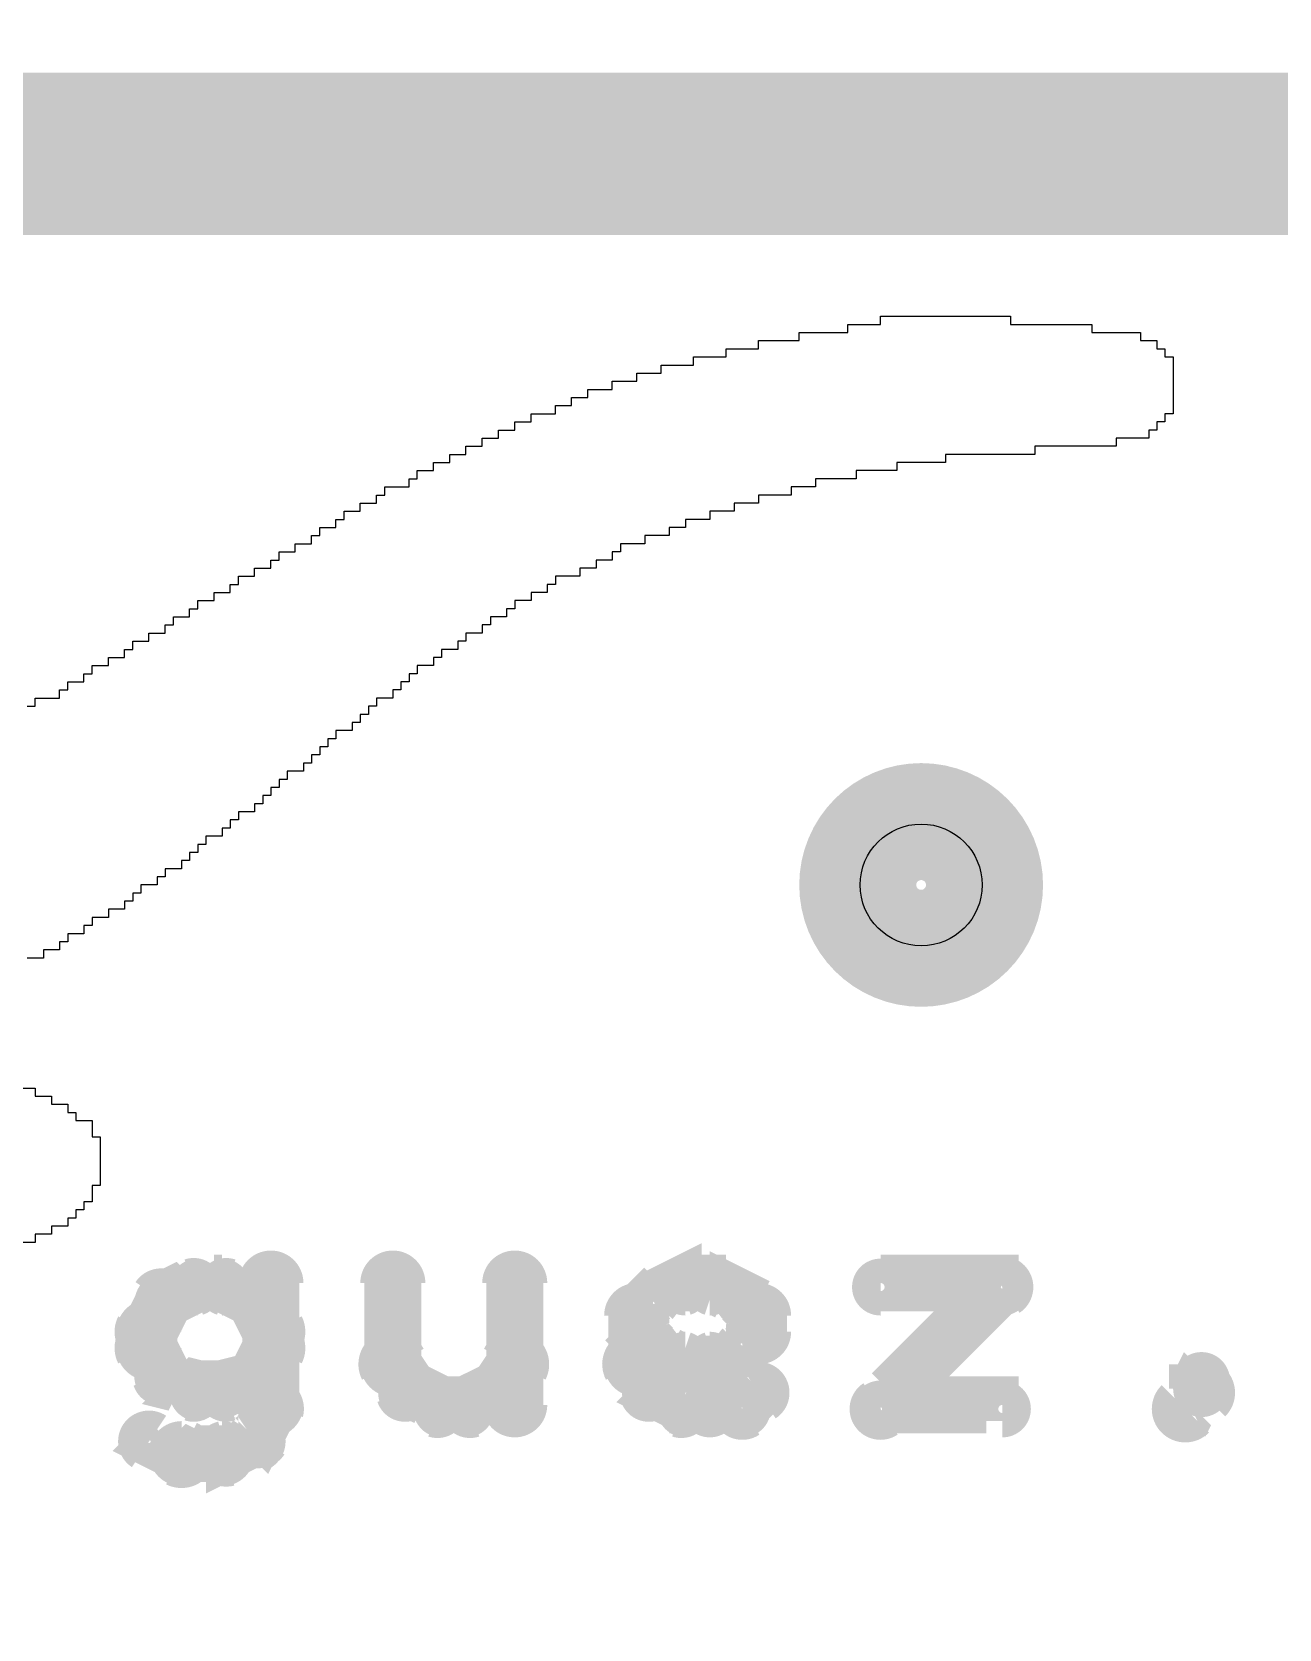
# Model space of a CAD drawing. Extents: x 7835 to 14160, y 8914 to 11568.
# Drawn here: x 8315.6 to 8469, y 9558.4 to 9755 of the extents above; entities that cross this region are included whole.
import ezdxf

# ---------------------------------------------------------------- set-up
doc = ezdxf.new("R2010")
doc.units = 0
doc.layers.get('0').update_dxf_attribs({"linetype": 'CONTINUOUS'})
for name, color, linetype in [('_DRILL', 251, 'CONTINUOUS'), ('BOTTOM_SILKSCREEN', 5, 'CONTINUOUS'), ('BOTTOM_SOLDER_MASK', 6, 'CONTINUOUS'), ('DOCUMENTATION1', 3, 'CONTINUOUS'), ('TOP_SILKSCREEN', 1, 'CONTINUOUS'), ('TOP_SOLDER_MASK', 2, 'CONTINUOUS')]:
    doc.layers.add(name, color=color, linetype=linetype)

# ---------------------------------------------------------------- blocks, each defined once
blk = doc.blocks.new('VIA')
at = {"const_width": 13}
blk.add_lwpolyline([(-6, 0, 1), (6, 0, 1)], format="xyb", close=True, dxfattribs=at)
blk = doc.blocks.new('_HOLE')
blk.add_circle((0, 0), 0.5)

msp = doc.modelspace()

# ---------------------------------------------------------------- linework, layer by layer
at = {"layer": 'BOTTOM_SILKSCREEN', "color": 171}
for points in [[(8315, 9672), (8316, 9672), (8316, 9672), (8316, 9672, -1), (8316, 9672), (8316, 9672, -1), (8316, 9672), (8316, 9672), (8316, 9672), (8316, 9673), (8316, 9673), (8316, 9673, -1), (8316, 9673), (8316, 9673, -1), (8316, 9673), (8316, 9673), (8316, 9673), (8319, 9673), (8319, 9673), (8319, 9673, -1), (8319, 9673), (8319, 9673, -1), (8319, 9673), (8319, 9673), (8319, 9673), (8319, 9674), (8319, 9674), (8319, 9674, -1), (8319, 9674), (8319, 9674, -1), (8319, 9674), (8319, 9674), (8319, 9674), (8320, 9674), (8320, 9674), (8320, 9674, -1), (8320, 9674), (8320, 9674, -1), (8320, 9674), (8320, 9674), (8320, 9674), (8320, 9675), (8320, 9675), (8320, 9675, -1), (8320, 9675), (8320, 9675, -1), (8320, 9675), (8320, 9675), (8320, 9675), (8322, 9675), (8322, 9675), (8322, 9675, -1), (8322, 9675), (8322, 9675, -1), (8322, 9675), (8322, 9675), (8322, 9675), (8322, 9676), (8322, 9676), (8322, 9676, -1), (8322, 9676), (8322, 9676, -1), (8322, 9676), (8322, 9676), (8322, 9676), (8323, 9676), (8323, 9676), (8323, 9676, -1), (8323, 9676), (8323, 9676, -1), (8323, 9676), (8323, 9676), (8323, 9676), (8323, 9677), (8323, 9677), (8323, 9677, -1), (8323, 9677), (8323, 9677, -1), (8323, 9677), (8323, 9677), (8323, 9677), (8325, 9677), (8325, 9677), (8325, 9677, -1), (8325, 9677), (8325, 9677, -1), (8325, 9677), (8325, 9677), (8325, 9677), (8325, 9678), (8325, 9678), (8325, 9678, -1), (8325, 9678), (8325, 9678, -1), (8325, 9678), (8325, 9678), (8325, 9678), (8327, 9678), (8327, 9678), (8327, 9678, -1), (8327, 9678), (8327, 9678, -1), (8327, 9678), (8327, 9678), (8327, 9678), (8327, 9679), (8327, 9679), (8327, 9679, -1), (8327, 9679), (8327, 9679, -1), (8327, 9679), (8327, 9679), (8327, 9679), (8328, 9679), (8328, 9679), (8328, 9679, -1), (8328, 9679), (8328, 9679, -1), (8328, 9679), (8328, 9679), (8328, 9679), (8328, 9680), (8328, 9680), (8328, 9680, -1), (8328, 9680), (8328, 9680, -1), (8328, 9680), (8328, 9680), (8328, 9680), (8330, 9680), (8330, 9680), (8330, 9680, -1), (8330, 9680), (8330, 9680, -1), (8330, 9680), (8330, 9680), (8330, 9680), (8330, 9681), (8330, 9681), (8330, 9681, -1), (8330, 9681), (8330, 9681, -1), (8330, 9681), (8330, 9681), (8330, 9681), (8332, 9681), (8332, 9681), (8332, 9681, -1), (8332, 9681), (8332, 9681, -1), (8332, 9681), (8332, 9681), (8332, 9681), (8332, 9682), (8332, 9682), (8332, 9682, -1), (8332, 9682), (8332, 9682, -1), (8332, 9682), (8332, 9682), (8332, 9682), (8333, 9682), (8333, 9682), (8333, 9682, -1), (8333, 9682), (8333, 9682, -1), (8333, 9682), (8333, 9682), (8333, 9682), (8333, 9683), (8333, 9683), (8333, 9683, -1), (8333, 9683), (8333, 9683, -1), (8333, 9683), (8333, 9683), (8333, 9683), (8335, 9683), (8335, 9683), (8335, 9683, -1), (8335, 9683), (8335, 9683, -1), (8335, 9683), (8335, 9683), (8335, 9683), (8335, 9684), (8335, 9684), (8335, 9684, -1), (8335, 9684), (8335, 9684, -1), (8335, 9684), (8335, 9684), (8335, 9684), (8336, 9684), (8336, 9684), (8336, 9684, -1), (8336, 9684), (8336, 9684, -1), (8336, 9684), (8336, 9684), (8336, 9684), (8336, 9685), (8336, 9685), (8336, 9685, -1), (8336, 9685), (8336, 9685, -1), (8336, 9685), (8336, 9685), (8336, 9685), (8338, 9685), (8338, 9685), (8338, 9685, -1), (8338, 9685), (8338, 9685, -1), (8338, 9685), (8338, 9685), (8338, 9685), (8338, 9686), (8338, 9686), (8338, 9686, -1), (8338, 9686), (8338, 9686, -1), (8338, 9686), (8338, 9686), (8338, 9686), (8340, 9686), (8340, 9686), (8340, 9686, -1), (8340, 9686), (8340, 9686, -1), (8340, 9686), (8340, 9686), (8340, 9686), (8340, 9687), (8340, 9687), (8340, 9687, -1), (8340, 9687), (8340, 9687, -1), (8340, 9687), (8340, 9687), (8340, 9687), (8341, 9687), (8341, 9687), (8341, 9687, -1), (8341, 9687), (8341, 9687, -1), (8341, 9687), (8341, 9687), (8341, 9687), (8341, 9688), (8341, 9688), (8341, 9688, -1), (8341, 9688), (8341, 9688, -1), (8341, 9688), (8341, 9688), (8341, 9688), (8343, 9688), (8343, 9688), (8343, 9688, -1), (8343, 9688), (8343, 9688, -1), (8343, 9688), (8343, 9688), (8343, 9688), (8343, 9689), (8343, 9689), (8343, 9689, -1), (8343, 9689), (8343, 9689, -1), (8343, 9689), (8343, 9689), (8343, 9689), (8345, 9689), (8345, 9689), (8345, 9689, -1), (8345, 9689), (8345, 9689, -1), (8345, 9689), (8345, 9689), (8345, 9689), (8345, 9690), (8345, 9690), (8345, 9690, -1), (8345, 9690), (8345, 9690, -1), (8345, 9690), (8345, 9690), (8345, 9690), (8346, 9690), (8346, 9690), (8346, 9690, -1), (8346, 9690), (8346, 9690, -1), (8346, 9690), (8346, 9690), (8346, 9690), (8346, 9691), (8346, 9691), (8346, 9691, -1), (8346, 9691), (8346, 9691, -1), (8346, 9691), (8346, 9691), (8346, 9691), (8348, 9691), (8348, 9691), (8348, 9691, -1), (8348, 9691), (8348, 9691, -1), (8348, 9691), (8348, 9691), (8348, 9691), (8348, 9692), (8348, 9692), (8348, 9692, -1), (8348, 9692), (8348, 9692, -1), (8348, 9692), (8348, 9692), (8348, 9692), (8350, 9692), (8350, 9692), (8350, 9692, -1), (8350, 9692), (8350, 9692, -1), (8350, 9692), (8350, 9692), (8350, 9692), (8350, 9693), (8350, 9693), (8350, 9693, -1), (8350, 9693), (8350, 9693, -1), (8350, 9693), (8350, 9693), (8350, 9693), (8351, 9693), (8351, 9693), (8351, 9693, -1), (8351, 9693), (8351, 9693, -1), (8351, 9693), (8351, 9693), (8351, 9693), (8351, 9694), (8351, 9694), (8351, 9694, -1), (8351, 9694), (8351, 9694, -1), (8351, 9694), (8351, 9694), (8351, 9694), (8353, 9694), (8353, 9694), (8353, 9694, -1), (8353, 9694), (8353, 9694, -1), (8353, 9694), (8353, 9694), (8353, 9694), (8353, 9695), (8353, 9695), (8353, 9695, -1), (8353, 9695), (8353, 9695, -1), (8353, 9695), (8353, 9695), (8353, 9695), (8354, 9695), (8354, 9695), (8354, 9695, -1), (8354, 9695), (8354, 9695, -1), (8354, 9695), (8354, 9695), (8354, 9695), (8354, 9696), (8354, 9696), (8354, 9696, -1), (8354, 9696), (8354, 9696, -1), (8354, 9696), (8354, 9696), (8354, 9696), (8356, 9696), (8356, 9696), (8356, 9696, -1), (8356, 9696), (8356, 9696, -1), (8356, 9696), (8356, 9696), (8356, 9696), (8356, 9697), (8356, 9697), (8356, 9697, -1), (8356, 9697), (8356, 9697, -1), (8356, 9697), (8356, 9697), (8356, 9697), (8358, 9697), (8358, 9697), (8358, 9697, -1), (8358, 9697), (8358, 9697, -1), (8358, 9697), (8358, 9697), (8358, 9697), (8358, 9698), (8358, 9698), (8358, 9698, -1), (8358, 9698), (8358, 9698, -1), (8358, 9698), (8358, 9698), (8358, 9698), (8359, 9698), (8359, 9698), (8359, 9698, -1), (8359, 9698), (8359, 9698, -1), (8359, 9698), (8359, 9698), (8359, 9698), (8359, 9699), (8359, 9699), (8359, 9699, -1), (8359, 9699), (8359, 9699, -1), (8359, 9699), (8359, 9699), (8359, 9699), (8362, 9699), (8362, 9699), (8362, 9699, -1), (8362, 9699), (8362, 9699, -1), (8362, 9699), (8362, 9699), (8362, 9699), (8362, 9700), (8362, 9700), (8362, 9700, -1), (8362, 9700), (8362, 9700, -1), (8362, 9700), (8362, 9700), (8362, 9700), (8363, 9700), (8363, 9700), (8363, 9700, -1), (8363, 9700), (8363, 9700, -1), (8363, 9700), (8363, 9700), (8363, 9700), (8363, 9701), (8363, 9701), (8363, 9701, -1), (8363, 9701), (8363, 9701, -1), (8363, 9701), (8363, 9701), (8363, 9701), (8365, 9701), (8365, 9701), (8365, 9701, -1), (8365, 9701), (8365, 9701, -1), (8365, 9701), (8365, 9701), (8365, 9701), (8365, 9702), (8365, 9702), (8365, 9702, -1), (8365, 9702), (8365, 9702, -1), (8365, 9702), (8365, 9702), (8365, 9702), (8367, 9702), (8367, 9702), (8367, 9702, -1), (8367, 9702), (8367, 9702, -1), (8367, 9702), (8367, 9702), (8367, 9702), (8367, 9703), (8367, 9703), (8367, 9703, -1), (8367, 9703), (8367, 9703, -1), (8367, 9703), (8367, 9703), (8367, 9703), (8369, 9703), (8369, 9703), (8369, 9703, -1), (8369, 9703), (8369, 9703, -1), (8369, 9703), (8369, 9703), (8369, 9703), (8369, 9704), (8369, 9704), (8369, 9704, -1), (8369, 9704), (8369, 9704, -1), (8369, 9704), (8369, 9704), (8369, 9704), (8371, 9704), (8371, 9704), (8371, 9704, -1), (8371, 9704), (8371, 9704, -1), (8371, 9704), (8371, 9704), (8371, 9704), (8371, 9705), (8371, 9705), (8371, 9705, -1), (8371, 9705), (8371, 9705, -1), (8371, 9705), (8371, 9705), (8371, 9705), (8373, 9705), (8373, 9705), (8373, 9705, -1), (8373, 9705), (8373, 9705, -1), (8373, 9705), (8373, 9705), (8373, 9705), (8373, 9706), (8373, 9706), (8373, 9706, -1), (8373, 9706), (8373, 9706, -1), (8373, 9706), (8373, 9706), (8373, 9706), (8375, 9706), (8375, 9706), (8375, 9706, -1), (8375, 9706), (8375, 9706, -1), (8375, 9706), (8375, 9706), (8375, 9706), (8375, 9707), (8375, 9707), (8375, 9707, -1), (8375, 9707), (8375, 9707, -1), (8375, 9707), (8375, 9707), (8375, 9707), (8377, 9707), (8377, 9707), (8377, 9707, -1), (8377, 9707), (8377, 9707, -1), (8377, 9707), (8377, 9707), (8377, 9707), (8377, 9708), (8377, 9708), (8377, 9708, -1), (8377, 9708), (8377, 9708, -1), (8377, 9708), (8377, 9708), (8377, 9708), (8380, 9708), (8380, 9708), (8380, 9708, -1), (8380, 9708), (8380, 9708, -1), (8380, 9708), (8380, 9708), (8380, 9708), (8380, 9709), (8380, 9709), (8380, 9709, -1), (8380, 9709), (8380, 9709, -1), (8380, 9709), (8380, 9709), (8380, 9709), (8382, 9709), (8382, 9709), (8382, 9709, -1), (8382, 9709), (8382, 9709, -1), (8382, 9709), (8382, 9709), (8382, 9709), (8382, 9710), (8382, 9710), (8382, 9710, -1), (8382, 9710), (8382, 9710, -1), (8382, 9710), (8382, 9710), (8382, 9710), (8384, 9710), (8384, 9710), (8384, 9710, -1), (8384, 9710), (8384, 9710, -1), (8384, 9710), (8384, 9710), (8384, 9710), (8384, 9711), (8384, 9711), (8384, 9711, -1), (8384, 9711), (8384, 9711, -1), (8384, 9711), (8384, 9711), (8384, 9711), (8387, 9711), (8387, 9711), (8387, 9711, -1), (8387, 9711), (8387, 9711, -1), (8387, 9711), (8387, 9711), (8387, 9711), (8387, 9712), (8387, 9712), (8387, 9712, -1), (8387, 9712), (8387, 9712, -1), (8387, 9712), (8387, 9712), (8387, 9712), (8390, 9712), (8390, 9712), (8390, 9712, -1), (8390, 9712), (8390, 9712, -1), (8390, 9712), (8390, 9712), (8390, 9712), (8390, 9713), (8390, 9713), (8390, 9713, -1), (8390, 9713), (8390, 9713, -1), (8390, 9713), (8390, 9713), (8390, 9713), (8393, 9713), (8393, 9713), (8393, 9713, -1), (8393, 9713), (8393, 9713, -1), (8393, 9713), (8393, 9713), (8393, 9713), (8393, 9714), (8393, 9714), (8393, 9714, -1), (8393, 9714), (8393, 9714, -1), (8393, 9714), (8393, 9714), (8393, 9714), (8397, 9714), (8397, 9714), (8397, 9714, -1), (8397, 9714), (8397, 9714, -1), (8397, 9714), (8397, 9714), (8397, 9714), (8397, 9715), (8397, 9715), (8397, 9715, -1), (8397, 9715), (8397, 9715, -1), (8397, 9715), (8397, 9715), (8397, 9715), (8401, 9715), (8401, 9715), (8401, 9715, -1), (8401, 9715), (8401, 9715, -1), (8401, 9715), (8401, 9715), (8401, 9715), (8401, 9716), (8401, 9716), (8401, 9716, -1), (8401, 9716), (8401, 9716, -1), (8401, 9716), (8401, 9716), (8401, 9716), (8405, 9716), (8405, 9716), (8405, 9716, -1), (8405, 9716), (8405, 9716, -1), (8405, 9716), (8405, 9716), (8405, 9716), (8405, 9717), (8405, 9717), (8405, 9717, -1), (8405, 9717), (8405, 9717, -1), (8405, 9717), (8405, 9717), (8405, 9717), (8410, 9717), (8410, 9717), (8410, 9717, -1), (8410, 9717), (8410, 9717, -1), (8410, 9717), (8410, 9717), (8410, 9717), (8410, 9718), (8410, 9718), (8410, 9718, -1), (8410, 9718), (8410, 9718, -1), (8410, 9718), (8410, 9718), (8410, 9718), (8416, 9718), (8416, 9718), (8416, 9718, -1), (8416, 9718), (8416, 9718, -1), (8416, 9718), (8416, 9718), (8416, 9718), (8416, 9719), (8416, 9719), (8416, 9719, -1), (8416, 9719), (8416, 9719, -1), (8416, 9719), (8416, 9719), (8416, 9719), (8420, 9719), (8420, 9719), (8420, 9719, -1), (8420, 9719), (8420, 9719, -1), (8420, 9719), (8420, 9719), (8420, 9719), (8420, 9720), (8420, 9720), (8420, 9720), (8420, 9720, -1), (8420, 9720), (8420, 9720, -1), (8420, 9720), (8420, 9720), (8420, 9720), (8436, 9720), (8436, 9720), (8436, 9720, -1), (8436, 9720), (8436, 9720, -1), (8436, 9720), (8436, 9720), (8436, 9720), (8436, 9719), (8436, 9719), (8436, 9719, -1), (8436, 9719), (8436, 9719, -1), (8436, 9719), (8436, 9719), (8436, 9719), (8446, 9719), (8446, 9719), (8446, 9719, -1), (8446, 9719), (8446, 9719, -1), (8446, 9719), (8446, 9719), (8446, 9719), (8446, 9718), (8446, 9718), (8446, 9718, -1), (8446, 9718), (8446, 9718, -1), (8446, 9718), (8446, 9718), (8446, 9718), (8452, 9718), (8452, 9718), (8452, 9718, -1), (8452, 9718), (8452, 9718, -1), (8452, 9718), (8452, 9718), (8452, 9718), (8452, 9717), (8452, 9717), (8452, 9717, -1), (8452, 9717), (8452, 9717, -1), (8452, 9717), (8452, 9717), (8452, 9717), (8454, 9717), (8454, 9717), (8454, 9717, -1), (8454, 9717), (8454, 9717, -1), (8454, 9717), (8454, 9717), (8454, 9717), (8454, 9716), (8454, 9716), (8454, 9716, -1), (8454, 9716), (8454, 9716, -1), (8454, 9716), (8454, 9716), (8454, 9716), (8455, 9716), (8455, 9716), (8455, 9716, -1), (8455, 9716), (8455, 9716, -1), (8455, 9716), (8455, 9716), (8455, 9716), (8455, 9715), (8455, 9715), (8455, 9715, -1), (8455, 9715), (8455, 9715, -1), (8455, 9715), (8455, 9715), (8455, 9715), (8456, 9715), (8456, 9715), (8456, 9715, -1), (8456, 9715), (8456, 9715, -1), (8456, 9715), (8456, 9715), (8456, 9715), (8456, 9708), (8456, 9708), (8456, 9708, -1), (8456, 9708), (8456, 9708, -1), (8456, 9708), (8456, 9708), (8456, 9708), (8455, 9708), (8455, 9708), (8455, 9708, -1), (8455, 9708), (8455, 9708, -1), (8455, 9708), (8455, 9708), (8455, 9708), (8455, 9707), (8455, 9707), (8455, 9707, -1), (8455, 9707), (8455, 9707, -1), (8455, 9707), (8455, 9707), (8455, 9707), (8454, 9707), (8454, 9707), (8454, 9707, -1), (8454, 9707), (8454, 9707, -1), (8454, 9707), (8454, 9707), (8454, 9707), (8454, 9706), (8454, 9706), (8454, 9706, -1), (8454, 9706), (8454, 9706, -1), (8454, 9706), (8454, 9706), (8454, 9706), (8453, 9706), (8453, 9706), (8453, 9706, -1), (8453, 9706), (8453, 9706, -1), (8453, 9706), (8453, 9706), (8453, 9706), (8453, 9705), (8453, 9705), (8453, 9705, -1), (8453, 9705), (8453, 9705, -1), (8453, 9705), (8453, 9705), (8453, 9705), (8449, 9705), (8449, 9705), (8449, 9705, -1), (8449, 9705), (8449, 9705, -1), (8449, 9705), (8449, 9705), (8449, 9705), (8449, 9704), (8449, 9704), (8449, 9704, -1), (8449, 9704), (8449, 9704, -1), (8449, 9704), (8449, 9704), (8449, 9704), (8439, 9704), (8439, 9704), (8439, 9704, -1), (8439, 9704), (8439, 9704, -1), (8439, 9704), (8439, 9704), (8439, 9704), (8439, 9703), (8439, 9703), (8439, 9703, -1), (8439, 9703), (8439, 9703, -1), (8439, 9703), (8439, 9703), (8439, 9703), (8428, 9703), (8428, 9703), (8428, 9703, -1), (8428, 9703), (8428, 9703, -1), (8428, 9703), (8428, 9703), (8428, 9703), (8428, 9702), (8428, 9702), (8428, 9702, -1), (8428, 9702), (8428, 9702, -1), (8428, 9702), (8428, 9702), (8428, 9702), (8422, 9702), (8422, 9702), (8422, 9702, -1), (8422, 9702), (8422, 9702, -1), (8422, 9702), (8422, 9702), (8422, 9702), (8422, 9701), (8422, 9701), (8422, 9701, -1), (8422, 9701), (8422, 9701, -1), (8422, 9701), (8422, 9701), (8422, 9701), (8417, 9701), (8417, 9701), (8417, 9701, -1), (8417, 9701), (8417, 9701, -1), (8417, 9701), (8417, 9701), (8417, 9701), (8417, 9700), (8417, 9700), (8417, 9700, -1), (8417, 9700), (8417, 9700, -1), (8417, 9700), (8417, 9700), (8417, 9700), (8412, 9700), (8412, 9700), (8412, 9700, -1), (8412, 9700), (8412, 9700, -1), (8412, 9700), (8412, 9700), (8412, 9700), (8412, 9699), (8412, 9699), (8412, 9699, -1), (8412, 9699), (8412, 9699, -1), (8412, 9699), (8412, 9699), (8412, 9699), (8409, 9699), (8409, 9699), (8409, 9699, -1), (8409, 9699), (8409, 9699, -1), (8409, 9699), (8409, 9699), (8409, 9699), (8409, 9698), (8409, 9698), (8409, 9698, -1), (8409, 9698), (8409, 9698, -1), (8409, 9698), (8409, 9698), (8409, 9698), (8405, 9698), (8405, 9698), (8405, 9698, -1), (8405, 9698), (8405, 9698, -1), (8405, 9698), (8405, 9698), (8405, 9698), (8405, 9697), (8405, 9697), (8405, 9697, -1), (8405, 9697), (8405, 9697, -1), (8405, 9697), (8405, 9697), (8405, 9697), (8402, 9697), (8402, 9697), (8402, 9697, -1), (8402, 9697), (8402, 9697, -1), (8402, 9697), (8402, 9697), (8402, 9697), (8402, 9696), (8402, 9696), (8402, 9696, -1), (8402, 9696), (8402, 9696, -1), (8402, 9696), (8402, 9696), (8402, 9696), (8399, 9696), (8399, 9696), (8399, 9696, -1), (8399, 9696), (8399, 9696, -1), (8399, 9696), (8399, 9696), (8399, 9696), (8399, 9695), (8399, 9695), (8399, 9695, -1), (8399, 9695), (8399, 9695, -1), (8399, 9695), (8399, 9695), (8399, 9695), (8396, 9695), (8396, 9695), (8396, 9695, -1), (8396, 9695), (8396, 9695, -1), (8396, 9695), (8396, 9695), (8396, 9695), (8396, 9694), (8396, 9694), (8396, 9694, -1), (8396, 9694), (8396, 9694, -1), (8396, 9694), (8396, 9694), (8396, 9694), (8394, 9694), (8394, 9694), (8394, 9694, -1), (8394, 9694), (8394, 9694, -1), (8394, 9694), (8394, 9694), (8394, 9694), (8394, 9693), (8394, 9693), (8394, 9693, -1), (8394, 9693), (8394, 9693, -1), (8394, 9693), (8394, 9693), (8394, 9693), (8391, 9693), (8391, 9693), (8391, 9693, -1), (8391, 9693), (8391, 9693, -1), (8391, 9693), (8391, 9693), (8391, 9693), (8391, 9692), (8391, 9692), (8391, 9692, -1), (8391, 9692), (8391, 9692, -1), (8391, 9692), (8391, 9692), (8391, 9692), (8388, 9692), (8388, 9692), (8388, 9692, -1), (8388, 9692), (8388, 9692, -1), (8388, 9692), (8388, 9692), (8388, 9692), (8388, 9691), (8388, 9691), (8388, 9691, -1), (8388, 9691), (8388, 9691, -1), (8388, 9691), (8388, 9691), (8388, 9691), (8387, 9691), (8387, 9691), (8387, 9691, -1), (8387, 9691), (8387, 9691, -1), (8387, 9691), (8387, 9691), (8387, 9691), (8387, 9690), (8387, 9690), (8387, 9690, -1), (8387, 9690), (8387, 9690, -1), (8387, 9690), (8387, 9690), (8387, 9690), (8385, 9690), (8385, 9690), (8385, 9690, -1), (8385, 9690), (8385, 9690, -1), (8385, 9690), (8385, 9690), (8385, 9690), (8385, 9689), (8385, 9689), (8385, 9689, -1), (8385, 9689), (8385, 9689, -1), (8385, 9689), (8385, 9689), (8385, 9689), (8383, 9689), (8383, 9689), (8383, 9689, -1), (8383, 9689), (8383, 9689, -1), (8383, 9689), (8383, 9689), (8383, 9689), (8383, 9688), (8383, 9688), (8383, 9688, -1), (8383, 9688), (8383, 9688, -1), (8383, 9688), (8383, 9688), (8383, 9688), (8380, 9688), (8380, 9688), (8380, 9688, -1), (8380, 9688), (8380, 9688, -1), (8380, 9688), (8380, 9688), (8380, 9688), (8380, 9687), (8380, 9687), (8380, 9687, -1), (8380, 9687), (8380, 9687, -1), (8380, 9687), (8380, 9687), (8380, 9687), (8379, 9687), (8379, 9687), (8379, 9687, -1), (8379, 9687), (8379, 9687, -1), (8379, 9687), (8379, 9687), (8379, 9687), (8379, 9686), (8379, 9686), (8379, 9686, -1), (8379, 9686), (8379, 9686, -1), (8379, 9686), (8379, 9686), (8379, 9686), (8377, 9686), (8377, 9686), (8377, 9686, -1), (8377, 9686), (8377, 9686, -1), (8377, 9686), (8377, 9686), (8377, 9686), (8377, 9685), (8377, 9685), (8377, 9685, -1), (8377, 9685), (8377, 9685, -1), (8377, 9685), (8377, 9685), (8377, 9685), (8375, 9685), (8375, 9685), (8375, 9685, -1), (8375, 9685), (8375, 9685, -1), (8375, 9685), (8375, 9685), (8375, 9685), (8375, 9684), (8375, 9684), (8375, 9684, -1), (8375, 9684), (8375, 9684, -1), (8375, 9684), (8375, 9684), (8375, 9684), (8374, 9684), (8374, 9684), (8374, 9684, -1), (8374, 9684), (8374, 9684, -1), (8374, 9684), (8374, 9684), (8374, 9684), (8374, 9683), (8374, 9683), (8374, 9683, -1), (8374, 9683), (8374, 9683, -1), (8374, 9683), (8374, 9683), (8374, 9683), (8372, 9683), (8372, 9683), (8372, 9683, -1), (8372, 9683), (8372, 9683, -1), (8372, 9683), (8372, 9683), (8372, 9683), (8372, 9682), (8372, 9682), (8372, 9682, -1), (8372, 9682), (8372, 9682, -1), (8372, 9682), (8372, 9682), (8372, 9682), (8371, 9682), (8371, 9682), (8371, 9682, -1), (8371, 9682), (8371, 9682, -1), (8371, 9682), (8371, 9682), (8371, 9682), (8371, 9681), (8371, 9681), (8371, 9681, -1), (8371, 9681), (8371, 9681, -1), (8371, 9681), (8371, 9681), (8371, 9681), (8369, 9681), (8369, 9681), (8369, 9681, -1), (8369, 9681), (8369, 9681, -1), (8369, 9681), (8369, 9681), (8369, 9681), (8369, 9680), (8369, 9680), (8369, 9680, -1), (8369, 9680), (8369, 9680, -1), (8369, 9680), (8369, 9680), (8369, 9680), (8368, 9680), (8368, 9680), (8368, 9680, -1), (8368, 9680), (8368, 9680, -1), (8368, 9680), (8368, 9680), (8368, 9680), (8368, 9679), (8368, 9679), (8368, 9679, -1), (8368, 9679), (8368, 9679, -1), (8368, 9679), (8368, 9679), (8368, 9679), (8366, 9679), (8366, 9679), (8366, 9679, -1), (8366, 9679), (8366, 9679, -1), (8366, 9679), (8366, 9679), (8366, 9679), (8366, 9678), (8366, 9678), (8366, 9678, -1), (8366, 9678), (8366, 9678, -1), (8366, 9678), (8366, 9678), (8366, 9678), (8365, 9678), (8365, 9678), (8365, 9678, -1), (8365, 9678), (8365, 9678, -1), (8365, 9678), (8365, 9678), (8365, 9678), (8365, 9677), (8365, 9677), (8365, 9677, -1), (8365, 9677), (8365, 9677, -1), (8365, 9677), (8365, 9677), (8365, 9677), (8363, 9677), (8363, 9677), (8363, 9677, -1), (8363, 9677), (8363, 9677, -1), (8363, 9677), (8363, 9677), (8363, 9677), (8363, 9676), (8363, 9676), (8363, 9676, -1), (8363, 9676), (8363, 9676, -1), (8363, 9676), (8363, 9676), (8363, 9676), (8362, 9676), (8362, 9676), (8362, 9676, -1), (8362, 9676), (8362, 9676, -1), (8362, 9676), (8362, 9676), (8362, 9676), (8362, 9675), (8362, 9675), (8362, 9675, -1), (8362, 9675), (8362, 9675, -1), (8362, 9675), (8362, 9675), (8362, 9675), (8361, 9675), (8361, 9675), (8361, 9675, -1), (8361, 9675), (8361, 9675, -1), (8361, 9675), (8361, 9675), (8361, 9675), (8361, 9674), (8361, 9674), (8361, 9674, -1), (8361, 9674), (8361, 9674, -1), (8361, 9674), (8361, 9674), (8361, 9674), (8360, 9674), (8360, 9674), (8360, 9674, -1), (8360, 9674), (8360, 9674, -1), (8360, 9674), (8360, 9674), (8360, 9674), (8360, 9673), (8360, 9673), (8360, 9673, -1), (8360, 9673), (8360, 9673, -1), (8360, 9673), (8360, 9673), (8360, 9673), (8358, 9673), (8358, 9673), (8358, 9673, -1), (8358, 9673), (8358, 9673, -1), (8358, 9673), (8358, 9673), (8358, 9673), (8358, 9672), (8358, 9672), (8358, 9672, -1), (8358, 9672), (8358, 9672, -1), (8358, 9672), (8358, 9672), (8358, 9672), (8357, 9672), (8357, 9672), (8357, 9672, -1), (8357, 9672), (8357, 9672, -1), (8357, 9672), (8357, 9672), (8357, 9672), (8357, 9671), (8357, 9671), (8357, 9671, -1), (8357, 9671), (8357, 9671, -1), (8357, 9671), (8357, 9671), (8357, 9671), (8356, 9671), (8356, 9671), (8356, 9671, -1), (8356, 9671), (8356, 9671, -1), (8356, 9671), (8356, 9671), (8356, 9671), (8356, 9670), (8356, 9670), (8356, 9670, -1), (8356, 9670), (8356, 9670, -1), (8356, 9670), (8356, 9670), (8356, 9670), (8355, 9670), (8355, 9670), (8355, 9670, -1), (8355, 9670), (8355, 9670, -1), (8355, 9670), (8355, 9670), (8355, 9670), (8355, 9669), (8355, 9669), (8355, 9669, -1), (8355, 9669), (8355, 9669, -1), (8355, 9669), (8355, 9669), (8355, 9669), (8353, 9669), (8353, 9669), (8353, 9669, -1), (8353, 9669), (8353, 9669, -1), (8353, 9669), (8353, 9669), (8353, 9669), (8353, 9668), (8353, 9668), (8353, 9668, -1), (8353, 9668), (8353, 9668, -1), (8353, 9668), (8353, 9668), (8353, 9668), (8352, 9668), (8352, 9668), (8352, 9668, -1), (8352, 9668), (8352, 9668, -1), (8352, 9668), (8352, 9668), (8352, 9668), (8352, 9667), (8352, 9667), (8352, 9667, -1), (8352, 9667), (8352, 9667, -1), (8352, 9667), (8352, 9667), (8352, 9667), (8351, 9667), (8351, 9667), (8351, 9667, -1), (8351, 9667), (8351, 9667, -1), (8351, 9667), (8351, 9667), (8351, 9667), (8351, 9666), (8351, 9666), (8351, 9666, -1), (8351, 9666), (8351, 9666, -1), (8351, 9666), (8351, 9666), (8351, 9666), (8350, 9666), (8350, 9666), (8350, 9666, -1), (8350, 9666), (8350, 9666, -1), (8350, 9666), (8350, 9666), (8350, 9666), (8350, 9665), (8350, 9665), (8350, 9665, -1), (8350, 9665), (8350, 9665, -1), (8350, 9665), (8350, 9665), (8350, 9665), (8349, 9665), (8349, 9665), (8349, 9665, -1), (8349, 9665), (8349, 9665, -1), (8349, 9665), (8349, 9665), (8349, 9665), (8349, 9664), (8349, 9664), (8349, 9664, -1), (8349, 9664), (8349, 9664, -1), (8349, 9664), (8349, 9664), (8349, 9664), (8347, 9664), (8347, 9664), (8347, 9664, -1), (8347, 9664), (8347, 9664, -1), (8347, 9664), (8347, 9664), (8347, 9664), (8347, 9663), (8347, 9663), (8347, 9663, -1), (8347, 9663), (8347, 9663, -1), (8347, 9663), (8347, 9663), (8347, 9663), (8346, 9663), (8346, 9663), (8346, 9663, -1), (8346, 9663), (8346, 9663, -1), (8346, 9663), (8346, 9663), (8346, 9663), (8346, 9662), (8346, 9662), (8346, 9662, -1), (8346, 9662), (8346, 9662, -1), (8346, 9662), (8346, 9662), (8346, 9662), (8345, 9662), (8345, 9662), (8345, 9662, -1), (8345, 9662), (8345, 9662, -1), (8345, 9662), (8345, 9662), (8345, 9662), (8345, 9661), (8345, 9661), (8345, 9661, -1), (8345, 9661), (8345, 9661, -1), (8345, 9661), (8345, 9661), (8345, 9661), (8344, 9661), (8344, 9661), (8344, 9661, -1), (8344, 9661), (8344, 9661, -1), (8344, 9661), (8344, 9661), (8344, 9661), (8344, 9660), (8344, 9660), (8344, 9660, -1), (8344, 9660), (8344, 9660, -1), (8344, 9660), (8344, 9660), (8344, 9660), (8343, 9660), (8343, 9660), (8343, 9660, -1), (8343, 9660), (8343, 9660, -1), (8343, 9660), (8343, 9660), (8343, 9660), (8343, 9659), (8343, 9659), (8343, 9659, -1), (8343, 9659), (8343, 9659, -1), (8343, 9659), (8343, 9659), (8343, 9659), (8341, 9659), (8341, 9659), (8341, 9659, -1), (8341, 9659), (8341, 9659, -1), (8341, 9659), (8341, 9659), (8341, 9659), (8341, 9658), (8341, 9658), (8341, 9658, -1), (8341, 9658), (8341, 9658, -1), (8341, 9658), (8341, 9658), (8341, 9658), (8340, 9658), (8340, 9658), (8340, 9658, -1), (8340, 9658), (8340, 9658, -1), (8340, 9658), (8340, 9658), (8340, 9658), (8340, 9657), (8340, 9657), (8340, 9657, -1), (8340, 9657), (8340, 9657, -1), (8340, 9657), (8340, 9657), (8340, 9657), (8339, 9657), (8339, 9657), (8339, 9657, -1), (8339, 9657), (8339, 9657, -1), (8339, 9657), (8339, 9657), (8339, 9657), (8339, 9656), (8339, 9656), (8339, 9656, -1), (8339, 9656), (8339, 9656, -1), (8339, 9656), (8339, 9656), (8339, 9656), (8337, 9656), (8337, 9656), (8337, 9656, -1), (8337, 9656), (8337, 9656, -1), (8337, 9656), (8337, 9656), (8337, 9656), (8337, 9655), (8337, 9655), (8337, 9655, -1), (8337, 9655), (8337, 9655, -1), (8337, 9655), (8337, 9655), (8337, 9655), (8336, 9655), (8336, 9655), (8336, 9655, -1), (8336, 9655), (8336, 9655, -1), (8336, 9655), (8336, 9655), (8336, 9655), (8336, 9654), (8336, 9654), (8336, 9654, -1), (8336, 9654), (8336, 9654, -1), (8336, 9654), (8336, 9654), (8336, 9654), (8335, 9654), (8335, 9654), (8335, 9654, -1), (8335, 9654), (8335, 9654, -1), (8335, 9654), (8335, 9654), (8335, 9654), (8335, 9653), (8335, 9653), (8335, 9653, -1), (8335, 9653), (8335, 9653, -1), (8335, 9653), (8335, 9653), (8335, 9653), (8334, 9653), (8334, 9653), (8334, 9653, -1), (8334, 9653), (8334, 9653, -1), (8334, 9653), (8334, 9653), (8334, 9653), (8334, 9652), (8334, 9652), (8334, 9652, -1), (8334, 9652), (8334, 9652, -1), (8334, 9652), (8334, 9652), (8334, 9652), (8332, 9652), (8332, 9652), (8332, 9652, -1), (8332, 9652), (8332, 9652, -1), (8332, 9652), (8332, 9652), (8332, 9652), (8332, 9651), (8332, 9651), (8332, 9651, -1), (8332, 9651), (8332, 9651, -1), (8332, 9651), (8332, 9651), (8332, 9651), (8331, 9651), (8331, 9651), (8331, 9651, -1), (8331, 9651), (8331, 9651, -1), (8331, 9651), (8331, 9651), (8331, 9651), (8331, 9650), (8331, 9650), (8331, 9650, -1), (8331, 9650), (8331, 9650, -1), (8331, 9650), (8331, 9650), (8331, 9650), (8329, 9650), (8329, 9650), (8329, 9650, -1), (8329, 9650), (8329, 9650, -1), (8329, 9650), (8329, 9650), (8329, 9650), (8329, 9649), (8329, 9649), (8329, 9649, -1), (8329, 9649), (8329, 9649, -1), (8329, 9649), (8329, 9649), (8329, 9649), (8328, 9649), (8328, 9649), (8328, 9649, -1), (8328, 9649), (8328, 9649, -1), (8328, 9649), (8328, 9649), (8328, 9649), (8328, 9648), (8328, 9648), (8328, 9648, -1), (8328, 9648), (8328, 9648, -1), (8328, 9648), (8328, 9648), (8328, 9648), (8327, 9648), (8327, 9648), (8327, 9648, -1), (8327, 9648), (8327, 9648, -1), (8327, 9648), (8327, 9648), (8327, 9648), (8327, 9647), (8327, 9647), (8327, 9647, -1), (8327, 9647), (8327, 9647, -1), (8327, 9647), (8327, 9647), (8327, 9647), (8325, 9647), (8325, 9647), (8325, 9647, -1), (8325, 9647), (8325, 9647, -1), (8325, 9647), (8325, 9647), (8325, 9647), (8325, 9646), (8325, 9646), (8325, 9646, -1), (8325, 9646), (8325, 9646, -1), (8325, 9646), (8325, 9646), (8325, 9646), (8323, 9646), (8323, 9646), (8323, 9646, -1), (8323, 9646), (8323, 9646, -1), (8323, 9646), (8323, 9646), (8323, 9646), (8323, 9645), (8323, 9645), (8323, 9645, -1), (8323, 9645), (8323, 9645, -1), (8323, 9645), (8323, 9645), (8323, 9645), (8322, 9645), (8322, 9645), (8322, 9645, -1), (8322, 9645), (8322, 9645, -1), (8322, 9645), (8322, 9645), (8322, 9645), (8322, 9644), (8322, 9644), (8322, 9644, -1), (8322, 9644), (8322, 9644, -1), (8322, 9644), (8322, 9644), (8322, 9644), (8320, 9644), (8320, 9644), (8320, 9644, -1), (8320, 9644), (8320, 9644, -1), (8320, 9644), (8320, 9644), (8320, 9644), (8320, 9643), (8320, 9643), (8320, 9643, -1), (8320, 9643), (8320, 9643, -1), (8320, 9643), (8320, 9643), (8320, 9643), (8319, 9643), (8319, 9643), (8319, 9643, -1), (8319, 9643), (8319, 9643, -1), (8319, 9643), (8319, 9643), (8319, 9643), (8319, 9642), (8319, 9642), (8319, 9642, -1), (8319, 9642), (8319, 9642, -1), (8319, 9642), (8319, 9642), (8319, 9642), (8317, 9642), (8317, 9642), (8317, 9642, -1), (8317, 9642), (8317, 9642, -1), (8317, 9642), (8317, 9642), (8317, 9642), (8317, 9641), (8317, 9641), (8317, 9641, -1), (8317, 9641), (8317, 9641, -1), (8317, 9641), (8317, 9641), (8317, 9641), (8315, 9641)], [(8314, 9625), (8316, 9625), (8316, 9625), (8316, 9625, -1), (8316, 9625), (8316, 9625, -1), (8316, 9625), (8316, 9625), (8316, 9625), (8316, 9624), (8316, 9624), (8316, 9624, -1), (8316, 9624), (8316, 9624, -1), (8316, 9624), (8316, 9624), (8316, 9624), (8318, 9624), (8318, 9624), (8318, 9624, -1), (8318, 9624), (8318, 9624, -1), (8318, 9624), (8318, 9624), (8318, 9624), (8318, 9623), (8318, 9623), (8318, 9623, -1), (8318, 9623), (8318, 9623, -1), (8318, 9623), (8318, 9623), (8318, 9623), (8320, 9623), (8320, 9623), (8320, 9623, -1), (8320, 9623), (8320, 9623, -1), (8320, 9623), (8320, 9623), (8320, 9623), (8320, 9622), (8320, 9622), (8320, 9622, -1), (8320, 9622), (8320, 9622, -1), (8320, 9622), (8320, 9622), (8320, 9622), (8321, 9622), (8321, 9622), (8321, 9622, -1), (8321, 9622), (8321, 9622, -1), (8321, 9622), (8321, 9622), (8321, 9622), (8321, 9621), (8321, 9621), (8321, 9621, -1), (8321, 9621), (8321, 9621, -1), (8321, 9621), (8321, 9621), (8321, 9621), (8323, 9621), (8323, 9621), (8323, 9621, -1), (8323, 9621), (8323, 9621, -1), (8323, 9621), (8323, 9621), (8323, 9621), (8323, 9619), (8323, 9619), (8323, 9619, -1), (8323, 9619), (8323, 9619, -1), (8323, 9619), (8323, 9619), (8323, 9619), (8324, 9619), (8324, 9619), (8324, 9619, -1), (8324, 9619), (8324, 9619, -1), (8324, 9619), (8324, 9619), (8324, 9619), (8324, 9613), (8324, 9613), (8324, 9613, -1), (8324, 9613), (8324, 9613, -1), (8324, 9613), (8324, 9613), (8324, 9613), (8323, 9613), (8323, 9613), (8323, 9613, -1), (8323, 9613), (8323, 9613, -1), (8323, 9613), (8323, 9613), (8323, 9613), (8323, 9611), (8323, 9611), (8323, 9611, -1), (8323, 9611), (8323, 9611, -1), (8323, 9611), (8323, 9611), (8323, 9611), (8322, 9611), (8322, 9611), (8322, 9611, -1), (8322, 9611), (8322, 9611, -1), (8322, 9611), (8322, 9611), (8322, 9611), (8322, 9610), (8322, 9610), (8322, 9610, -1), (8322, 9610), (8322, 9610, -1), (8322, 9610), (8322, 9610), (8322, 9610), (8321, 9610), (8321, 9610), (8321, 9610, -1), (8321, 9610), (8321, 9610, -1), (8321, 9610), (8321, 9610), (8321, 9610), (8321, 9609), (8321, 9609), (8321, 9609, -1), (8321, 9609), (8321, 9609, -1), (8321, 9609), (8321, 9609), (8321, 9609), (8320, 9609), (8320, 9609), (8320, 9609, -1), (8320, 9609), (8320, 9609, -1), (8320, 9609), (8320, 9609), (8320, 9609), (8320, 9608), (8320, 9608), (8320, 9608, -1), (8320, 9608), (8320, 9608, -1), (8320, 9608), (8320, 9608), (8320, 9608), (8318, 9608), (8318, 9608), (8318, 9608, -1), (8318, 9608), (8318, 9608, -1), (8318, 9608), (8318, 9608), (8318, 9608), (8318, 9607), (8318, 9607), (8318, 9607, -1), (8318, 9607), (8318, 9607, -1), (8318, 9607), (8318, 9607), (8318, 9607), (8316, 9607), (8316, 9607), (8316, 9607, -1), (8316, 9607), (8316, 9607, -1), (8316, 9607), (8316, 9607), (8316, 9607), (8316, 9606), (8316, 9606), (8316, 9606, -1), (8316, 9606), (8316, 9606, -1), (8316, 9606), (8316, 9606), (8316, 9606), (8314, 9606)]]:
    msp.add_lwpolyline(points, format="xyb", dxfattribs=at)
at = {"layer": 'DOCUMENTATION1', "color": 94}
msp.add_lwpolyline([(9130, 9740, 20, 20, 0), (7895, 9740, 0, 0, 0), (7895, 9740, 10, 10, 0), (7895, 9745, 10, 10, 1), (7895, 9735, 0, 0, 0), (7900, 9740, 10, 10, 1), (7890, 9740, 0, 0, 0), (7895, 9740, 0, 0, 0), (7895, 9740, 20, 20, 0), (7895, 9425, 20, 20, 0), (7895, 9425, 0, 0, 0), (7895, 9425, 10, 10, 0), (7890, 9425, 10, 10, 1), (7900, 9425, 0, 0, 0), (7895, 9430, 10, 10, 1), (7895, 9420, 0, 0, 0), (7895, 9425, 0, 0, 0), (7895, 9425, 20, 20, 0), (9130, 9425, 0, 0, 0)], format="xyseb", dxfattribs=at)
at = {"layer": 'TOP_SILKSCREEN', "color": 135}
for points in [[(8347, 9601, 4, 4, 1), (8343, 9601, 0, 0, 0), (8345, 9601, 0, 0, 0), (8345, 9601, 7, 7, 0), (8345, 9586, 7, 7, 0), (8345, 9586, 0, 0, 0), (8345, 9586, 4, 4, 0), (8343, 9586, 4, 4, 1), (8347, 9586, 0, 0, 0)], [(8362, 9601, 4, 4, 1), (8358, 9601, 0, 0, 0), (8360, 9601, 0, 0, 0), (8360, 9601, 7, 7, 0), (8360, 9591, 7, 7, 0), (8360, 9591, 0, 0, 0), (8360, 9591, 4, 4, 0), (8358, 9591, 4, 4, 1), (8362, 9591, 0, 0, 0)], [(8377, 9601, 4, 4, 1), (8373, 9601, 0, 0, 0), (8375, 9601, 0, 0, 0), (8375, 9601, 7, 7, 0), (8375, 9586, 7, 7, 0), (8375, 9586, 0, 0, 0), (8375, 9586, 4, 4, 0), (8373, 9586, 4, 4, 1), (8377, 9586, 0, 0, 0)], [(8391, 9600, 4, 4, 1), (8393, 9597, 0, 0, 0), (8392, 9599, 0, 0, 0), (8392, 9599, 7, 7, 0), (8396, 9601, 7, 7, 0), (8396, 9601, 0, 0, 0), (8396, 9601, 4, 4, 0), (8396, 9599, 4, 4, 1), (8395, 9602, 0, 0, 0)], [(8436, 9599, 4, 4, 1), (8434, 9602, 0, 0, 0), (8435, 9601, 0, 0, 0), (8435, 9601, 7, 7, 0), (8420, 9586, 7, 7, 0), (8420, 9586, 0, 0, 0), (8420, 9586, 4, 4, 0), (8419, 9587, 4, 4, 1), (8421, 9584, 0, 0, 0)], [(8333, 9598, 4, 4, 1), (8330, 9600, 0, 0, 0), (8332, 9599, 0, 0, 0), (8332, 9599, 7, 7, 0), (8330, 9595, 7, 7, 0), (8330, 9595, 0, 0, 0), (8330, 9595, 4, 4, 0), (8328, 9596, 4, 4, 1), (8332, 9594, 0, 0, 0)], [(8336, 9599, 4, 4, 1), (8335, 9602, 0, 0, 0), (8336, 9601, 0, 0, 0), (8336, 9601, 7, 7, 0), (8332, 9599, 7, 7, 0), (8332, 9599, 0, 0, 0), (8332, 9599, 4, 4, 0), (8331, 9600, 4, 4, 1), (8333, 9597, 0, 0, 0)], [(8339, 9599, 4, 4, 1), (8339, 9602, 0, 0, 0), (8339, 9601, 0, 0, 0), (8339, 9601, 7, 7, 0), (8336, 9601, 7, 7, 0), (8336, 9601, 0, 0, 0), (8336, 9601, 4, 4, 0), (8336, 9602, 4, 4, 1), (8336, 9599, 0, 0, 0)], [(8342, 9597, 4, 4, 1), (8344, 9600, 0, 0, 0), (8343, 9599, 0, 0, 0), (8343, 9599, 7, 7, 0), (8339, 9601, 7, 7, 0), (8339, 9601, 0, 0, 0), (8339, 9601, 4, 4, 0), (8340, 9602, 4, 4, 1), (8339, 9599, 0, 0, 0)], [(8343, 9594, 4, 4, 1), (8347, 9596, 0, 0, 0), (8345, 9595, 0, 0, 0), (8345, 9595, 7, 7, 0), (8343, 9599, 7, 7, 0), (8343, 9599, 0, 0, 0), (8343, 9599, 4, 4, 0), (8345, 9600, 4, 4, 1), (8342, 9598, 0, 0, 0)], [(8389, 9598, 4, 4, 1), (8391, 9596, 0, 0, 0), (8390, 9597, 0, 0, 0), (8390, 9597, 7, 7, 0), (8392, 9599, 7, 7, 0), (8392, 9599, 0, 0, 0), (8392, 9599, 4, 4, 0), (8393, 9598, 4, 4, 1), (8391, 9600, 0, 0, 0)], [(8396, 9602, 4, 4, 1), (8396, 9599, 0, 0, 0), (8396, 9601, 0, 0, 0), (8396, 9601, 7, 7, 0), (8399, 9601, 7, 7, 0), (8399, 9601, 0, 0, 0), (8399, 9601, 4, 4, 0), (8399, 9599, 4, 4, 1), (8399, 9602, 0, 0, 0)], [(8400, 9602, 4, 4, 1), (8399, 9599, 0, 0, 0), (8399, 9601, 0, 0, 0), (8399, 9601, 7, 7, 0), (8403, 9599, 7, 7, 0), (8403, 9599, 0, 0, 0), (8403, 9599, 4, 4, 0), (8402, 9597, 4, 4, 1), (8404, 9600, 0, 0, 0)], [(8404, 9600, 4, 4, 1), (8402, 9598, 0, 0, 0), (8403, 9599, 0, 0, 0), (8403, 9599, 7, 7, 0), (8405, 9597, 7, 7, 0), (8405, 9597, 0, 0, 0), (8405, 9597, 4, 4, 0), (8404, 9596, 4, 4, 1), (8406, 9598, 0, 0, 0)], [(8420, 9602, 4, 4, 1), (8420, 9599, 0, 0, 0), (8420, 9601, 0, 0, 0), (8420, 9601, 7, 7, 0), (8435, 9601, 7, 7, 0), (8435, 9601, 0, 0, 0), (8435, 9601, 4, 4, 0), (8435, 9599, 4, 4, 1), (8435, 9602, 0, 0, 0)], [(8388, 9591, 4, 4, 1), (8392, 9591, 0, 0, 0), (8390, 9591, 0, 0, 0), (8390, 9591, 7, 7, 0), (8390, 9597, 7, 7, 0), (8390, 9597, 0, 0, 0), (8390, 9597, 4, 4, 0), (8392, 9597, 4, 4, 1), (8388, 9597, 0, 0, 0)], [(8407, 9597, 4, 4, 1), (8403, 9597, 0, 0, 0), (8405, 9597, 0, 0, 0), (8405, 9597, 7, 7, 0), (8405, 9595, 7, 7, 0), (8405, 9595, 0, 0, 0), (8405, 9595, 4, 4, 0), (8403, 9595, 4, 4, 1), (8407, 9595, 0, 0, 0)], [(8332, 9595, 4, 4, 1), (8328, 9595, 0, 0, 0), (8330, 9595, 0, 0, 0), (8330, 9595, 7, 7, 0), (8330, 9593, 7, 7, 0), (8330, 9593, 0, 0, 0), (8330, 9593, 4, 4, 0), (8328, 9593, 4, 4, 1), (8332, 9593, 0, 0, 0)], [(8391, 9592, 4, 4, 1), (8393, 9594, 0, 0, 0), (8392, 9593, 0, 0, 0), (8392, 9593, 7, 7, 0), (8390, 9595, 7, 7, 0), (8390, 9595, 0, 0, 0), (8390, 9595, 4, 4, 0), (8391, 9596, 4, 4, 1), (8389, 9594, 0, 0, 0)], [(8406, 9594, 4, 4, 1), (8404, 9596, 0, 0, 0), (8405, 9595, 0, 0, 0), (8405, 9595, 7, 7, 0), (8403, 9593, 7, 7, 0), (8403, 9593, 0, 0, 0), (8403, 9593, 4, 4, 0), (8402, 9594, 4, 4, 1), (8404, 9592, 0, 0, 0)], [(8332, 9594, 4, 4, 1), (8328, 9592, 0, 0, 0), (8330, 9593, 0, 0, 0), (8330, 9593, 7, 7, 0), (8332, 9589, 7, 7, 0), (8332, 9589, 0, 0, 0), (8332, 9589, 4, 4, 0), (8330, 9589, 4, 4, 1), (8333, 9590, 0, 0, 0)], [(8342, 9590, 4, 4, 1), (8345, 9589, 0, 0, 0), (8343, 9589, 0, 0, 0), (8343, 9589, 7, 7, 0), (8345, 9593, 7, 7, 0), (8345, 9593, 0, 0, 0), (8345, 9593, 4, 4, 0), (8347, 9592, 4, 4, 1), (8343, 9594, 0, 0, 0)], [(8395, 9590, 4, 4, 1), (8396, 9593, 0, 0, 0), (8396, 9591, 0, 0, 0), (8396, 9591, 7, 7, 0), (8392, 9593, 7, 7, 0), (8392, 9593, 0, 0, 0), (8392, 9593, 4, 4, 0), (8393, 9595, 4, 4, 1), (8391, 9592, 0, 0, 0)], [(8404, 9592, 4, 4, 1), (8402, 9595, 0, 0, 0), (8403, 9593, 0, 0, 0), (8403, 9593, 7, 7, 0), (8399, 9591, 7, 7, 0), (8399, 9591, 0, 0, 0), (8399, 9591, 4, 4, 0), (8399, 9593, 4, 4, 1), (8400, 9590, 0, 0, 0)], [(8362, 9592, 4, 4, 1), (8358, 9590, 0, 0, 0), (8360, 9591, 0, 0, 0), (8360, 9591, 7, 7, 0), (8362, 9588, 7, 7, 0), (8362, 9588, 0, 0, 0), (8362, 9588, 4, 4, 0), (8360, 9587, 4, 4, 1), (8363, 9588, 0, 0, 0)], [(8372, 9588, 4, 4, 1), (8375, 9587, 0, 0, 0), (8373, 9588, 0, 0, 0), (8373, 9588, 7, 7, 0), (8375, 9591, 7, 7, 0), (8375, 9591, 0, 0, 0), (8375, 9591, 4, 4, 0), (8377, 9590, 4, 4, 1), (8373, 9592, 0, 0, 0)], [(8390, 9587, 4, 4, 1), (8393, 9588, 0, 0, 0), (8392, 9588, 0, 0, 0), (8392, 9588, 7, 7, 0), (8390, 9591, 7, 7, 0), (8390, 9591, 0, 0, 0), (8390, 9591, 4, 4, 0), (8392, 9592, 4, 4, 1), (8388, 9590, 0, 0, 0)], [(8399, 9590, 4, 4, 1), (8399, 9593, 0, 0, 0), (8399, 9591, 0, 0, 0), (8399, 9591, 7, 7, 0), (8396, 9591, 7, 7, 0), (8396, 9591, 0, 0, 0), (8396, 9591, 4, 4, 0), (8396, 9593, 4, 4, 1), (8396, 9590, 0, 0, 0)], [(8333, 9591, 4, 4, 1), (8331, 9588, 0, 0, 0), (8332, 9589, 0, 0, 0), (8332, 9589, 7, 7, 0), (8336, 9588, 7, 7, 0), (8336, 9588, 0, 0, 0), (8336, 9588, 4, 4, 0), (8335, 9586, 4, 4, 1), (8336, 9589, 0, 0, 0)], [(8339, 9589, 4, 4, 1), (8340, 9586, 0, 0, 0), (8339, 9588, 0, 0, 0), (8339, 9588, 7, 7, 0), (8343, 9589, 7, 7, 0), (8343, 9589, 0, 0, 0), (8343, 9589, 4, 4, 0), (8344, 9588, 4, 4, 1), (8342, 9591, 0, 0, 0)], [(8458, 9588, 4, 4, 1), (8461, 9588, 0, 0, 0), (8459, 9588, 0, 0, 0), (8459, 9588, 7, 7, 0), (8459, 9589, 7, 7, 0), (8459, 9589, 0, 0, 0), (8459, 9589, 4, 4, 0), (8461, 9589, 4, 4, 1), (8458, 9589, 0, 0, 0)], [(8336, 9589, 4, 4, 1), (8336, 9586, 0, 0, 0), (8336, 9588, 0, 0, 0), (8336, 9588, 7, 7, 0), (8339, 9588, 7, 7, 0), (8339, 9588, 0, 0, 0), (8339, 9588, 4, 4, 0), (8339, 9586, 4, 4, 1), (8339, 9589, 0, 0, 0)], [(8363, 9589, 4, 4, 1), (8361, 9586, 0, 0, 0), (8362, 9588, 0, 0, 0), (8362, 9588, 7, 7, 0), (8366, 9586, 7, 7, 0), (8366, 9586, 0, 0, 0), (8366, 9586, 4, 4, 0), (8365, 9584, 4, 4, 1), (8366, 9587, 0, 0, 0)], [(8369, 9587, 4, 4, 1), (8370, 9584, 0, 0, 0), (8369, 9586, 0, 0, 0), (8369, 9586, 7, 7, 0), (8373, 9588, 7, 7, 0), (8373, 9588, 0, 0, 0), (8373, 9588, 4, 4, 0), (8374, 9586, 4, 4, 1), (8372, 9589, 0, 0, 0)], [(8395, 9584, 4, 4, 1), (8396, 9587, 0, 0, 0), (8396, 9586, 0, 0, 0), (8396, 9586, 7, 7, 0), (8392, 9588, 7, 7, 0), (8392, 9588, 0, 0, 0), (8392, 9588, 4, 4, 0), (8393, 9589, 4, 4, 1), (8391, 9586, 0, 0, 0)], [(8406, 9586, 4, 4, 1), (8404, 9589, 0, 0, 0), (8405, 9588, 0, 0, 0), (8405, 9588, 7, 7, 0), (8403, 9586, 7, 7, 0), (8403, 9586, 0, 0, 0), (8403, 9586, 4, 4, 0), (8402, 9587, 4, 4, 1), (8404, 9584, 0, 0, 0)], [(8456, 9587, 4, 4, 1), (8459, 9584, 0, 0, 0), (8458, 9586, 0, 0, 0), (8458, 9586, 7, 7, 0), (8459, 9588, 7, 7, 0), (8459, 9588, 0, 0, 0), (8459, 9588, 4, 4, 0), (8461, 9586, 4, 4, 1), (8458, 9589, 0, 0, 0)], [(8347, 9585, 4, 4, 1), (8343, 9586, 0, 0, 0), (8345, 9586, 0, 0, 0), (8345, 9586, 7, 7, 0), (8343, 9582, 7, 7, 0), (8343, 9582, 0, 0, 0), (8343, 9582, 4, 4, 0), (8342, 9583, 4, 4, 1), (8345, 9581, 0, 0, 0)], [(8366, 9587, 4, 4, 1), (8366, 9584, 0, 0, 0), (8366, 9586, 0, 0, 0), (8366, 9586, 7, 7, 0), (8369, 9586, 7, 7, 0), (8369, 9586, 0, 0, 0), (8369, 9586, 4, 4, 0), (8369, 9584, 4, 4, 1), (8369, 9587, 0, 0, 0)], [(8399, 9584, 4, 4, 1), (8399, 9587, 0, 0, 0), (8399, 9586, 0, 0, 0), (8399, 9586, 7, 7, 0), (8396, 9586, 7, 7, 0), (8396, 9586, 0, 0, 0), (8396, 9586, 4, 4, 0), (8396, 9587, 4, 4, 1), (8396, 9584, 0, 0, 0)], [(8403, 9584, 4, 4, 1), (8403, 9587, 0, 0, 0), (8403, 9586, 0, 0, 0), (8403, 9586, 7, 7, 0), (8399, 9586, 7, 7, 0), (8399, 9586, 0, 0, 0), (8399, 9586, 4, 4, 0), (8399, 9587, 4, 4, 1), (8399, 9584, 0, 0, 0)], [(8420, 9587, 4, 4, 1), (8420, 9584, 0, 0, 0), (8420, 9586, 0, 0, 0), (8420, 9586, 7, 7, 0), (8435, 9586, 7, 7, 0), (8435, 9586, 0, 0, 0), (8435, 9586, 4, 4, 0), (8435, 9584, 4, 4, 1), (8435, 9587, 0, 0, 0)], [(8333, 9578, 4, 4, 1), (8335, 9582, 0, 0, 0), (8334, 9580, 0, 0, 0), (8334, 9580, 7, 7, 0), (8330, 9582, 7, 7, 0), (8330, 9582, 0, 0, 0), (8330, 9582, 4, 4, 0), (8331, 9583, 4, 4, 1), (8329, 9580, 0, 0, 0)], [(8344, 9580, 4, 4, 1), (8342, 9583, 0, 0, 0), (8343, 9582, 0, 0, 0), (8343, 9582, 7, 7, 0), (8339, 9580, 7, 7, 0), (8339, 9580, 0, 0, 0), (8339, 9580, 4, 4, 0), (8339, 9582, 4, 4, 1), (8340, 9578, 0, 0, 0)], [(8339, 9578, 4, 4, 1), (8339, 9582, 0, 0, 0), (8339, 9580, 0, 0, 0), (8339, 9580, 7, 7, 0), (8334, 9580, 7, 7, 0), (8334, 9580, 0, 0, 0), (8334, 9580, 4, 4, 0), (8334, 9582, 4, 4, 1), (8334, 9578, 0, 0, 0)]]:
    msp.add_lwpolyline(points, format="xyseb", dxfattribs=at)

# ---------------------------------------------------------------- block references
at = {"layer": '_DRILL', "xscale": 15, "yscale": 15}
msp.add_blockref('_HOLE', (8425, 9650), dxfattribs=at)
at = {"layer": 'BOTTOM_SOLDER_MASK', "color": 2, "xscale": 1.2, "yscale": 1.2}
msp.add_blockref('VIA', (8425, 9650), dxfattribs=at)
msp.add_blockref('VIA', (8425, 9650), dxfattribs=at)
at = {"layer": 'TOP_SOLDER_MASK', "color": 2, "xscale": 1.2, "yscale": 1.2}
msp.add_blockref('VIA', (8425, 9650), dxfattribs=at)
msp.add_blockref('VIA', (8425, 9650), dxfattribs=at)

doc.saveas('drawing.dxf')
